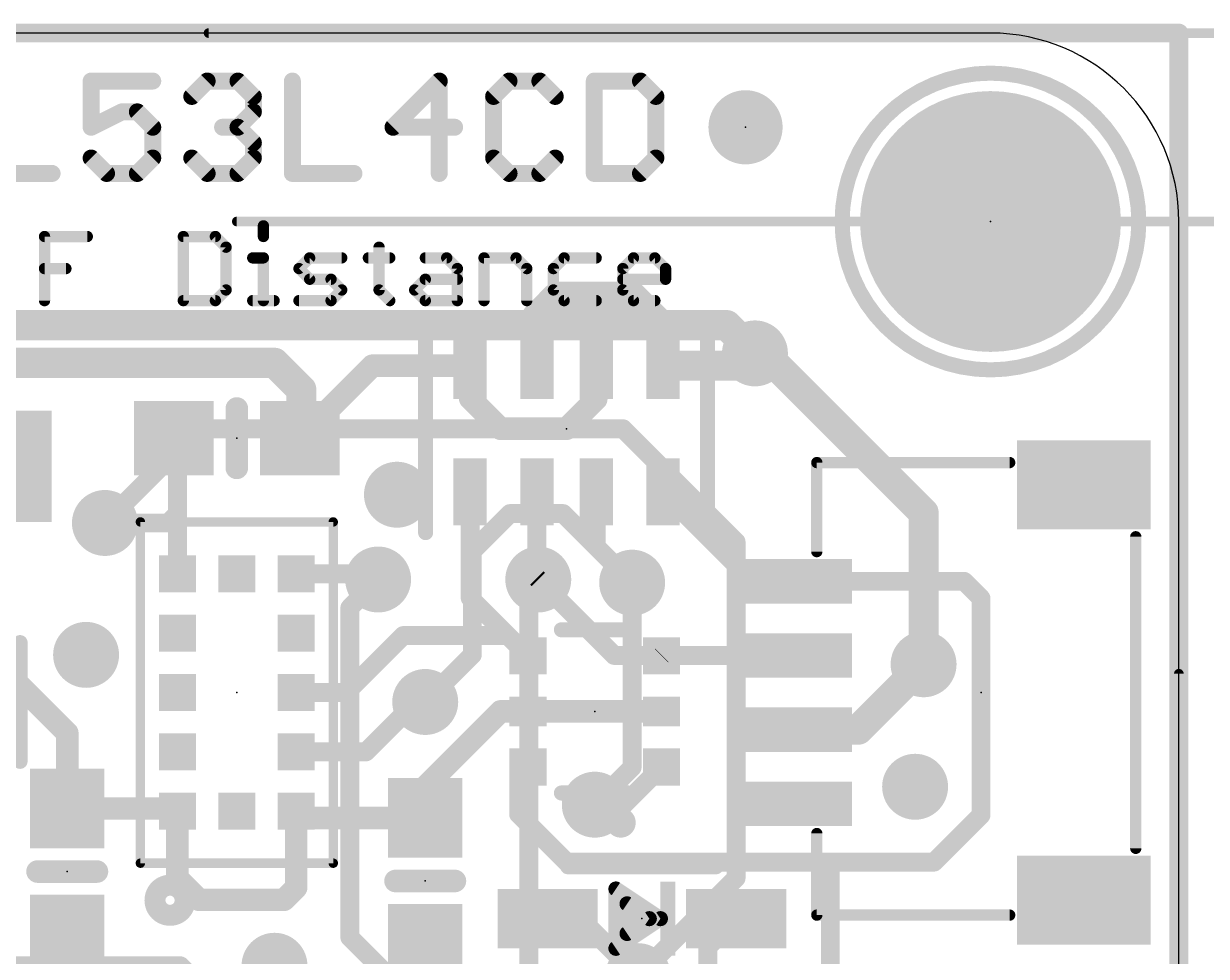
# Model space of a CAD drawing. Extents: x -5.4 to 34.1, y -8.2 to 17.9.
# Drawn here: x 9.83 to 25.77, y 5.33 to 17.91 of the extents above; entities that cross this region are included whole.
import ezdxf

# ---------------------------------------------------------------- set-up
doc = ezdxf.new("R2010")
doc.units = 0
for name, color, linetype in [('1', 12, 'CONTINUOUS'), ('16', 5, 'CONTINUOUS'), ('17', 110, 'CONTINUOUS'), ('18', 110, 'CONTINUOUS'), ('20', 53, 'CONTINUOUS'), ('21', 40, 'CONTINUOUS'), ('23', 53, 'CONTINUOUS'), ('47', 253, 'CONTINUOUS')]:
    doc.layers.add(name, color=color, linetype=linetype)

# ---------------------------------------------------------------- blocks, each defined once
blk = doc.blocks.new('RECT')
blk.add_solid([(-0.5, -0.5), (0.5, -0.5), (-0.5, 0.5), (0.5, 0.5)])
blk = doc.blocks.new('PIE')
at = {"const_width": 0.5}
blk.add_lwpolyline([(0, -0.25, 1), (0, 0.25, 1), (0, -0.25)], format="xyb", dxfattribs=at)
blk = doc.blocks.new('ROUNDP')
at = {"const_width": 0.5}
blk.add_lwpolyline([(0, -0.25, 1), (0, 0.25, 1), (0, -0.25)], format="xyb", dxfattribs=at)
blk = doc.blocks.new('ROUNDV')
at = {"const_width": 0.5}
blk.add_lwpolyline([(0, -0.25, 1), (0, 0.25, 1), (0, -0.25)], format="xyb", dxfattribs=at)

msp = doc.modelspace()

# ---------------------------------------------------------------- linework, layer by layer
at = {"layer": '1'}
for points, const_width in [([(0, 17.78), (25.4, 17.78)], 0.254), ([(25.4, 17.78), (25.4, 0)], 0.254), ([(16.745, 13.951), (17.018, 14.224)], 0.4064), ([(17.018, 14.224), (18.034, 14.224)], 0.4064), ([(18.034, 14.224), (18.445, 13.813)], 0.4064), ([(16.745, 13.296), (16.745, 13.951)], 0.4064), ([(18.445, 13.813), (18.445, 13.296)], 0.4064), ([(19.685, 13.462), (19.519, 13.296)], 0.4064), ([(8.702, 13.335), (13.208, 13.335)], 0.4064), ([(13.208, 13.335), (13.5695, 12.9735)], 0.4064), ([(13.5695, 12.3385), (14.527, 13.296)], 0.3048), ([(14.527, 13.296), (15.845, 13.296)], 0.3048), ([(15.845, 12.857), (15.845, 13.296)], 0.3048), ([(17.545, 13.296), (17.545, 12.846)], 0.3048), ([(19.519, 13.296), (18.445, 13.296)], 0.4064), ([(13.5695, 12.9735), (13.5695, 12.3385)], 0.4064), ([(16.256, 12.446), (15.845, 12.857)], 0.3048), ([(17.545, 12.846), (17.145, 12.446)], 0.3048), ([(17.145, 12.446), (16.256, 12.446)], 0.3048), ([(11.9, 12.269), (11.85, 12.319)], 0.254), ([(13.55, 12.319), (13.5695, 12.3385)], 0.3048), ([(11.9, 11.303), (11.9, 12.269)], 0.254), ([(15.845, 11.596), (15.845, 10.167)], 0.254), ([(16.745, 11.596), (16.745, 10.433)], 0.254), ([(17.545, 11.596), (17.545, 10.8556)], 0.254), ([(18.445, 11.596), (19.651, 10.39)], 0.254), ([(11.9, 11.303), (11.773, 11.176)], 0.254), ([(11.9, 10.49), (11.9, 11.303)], 0.254), ([(11.773, 11.176), (10.922, 11.176)], 0.254), ([(17.545, 10.8556), (18.0293, 10.3713)], 0.254), ([(13.5, 10.49), (14.529, 10.49)], 0.254), ([(14.529, 10.49), (14.605, 10.414)], 0.254), ([(16.745, 10.433), (16.764, 10.414)], 0.254), ([(16.764, 10.414), (17.788, 9.39)], 0.254), ([(19.651, 10.39), (20.219, 10.39)], 0.254), ([(22.503, 10.39), (20.219, 10.39)], 0.254), ([(22.733, 10.16), (22.503, 10.39)], 0.254), ([(15.845, 10.167), (16.353, 9.659)], 0.254), ([(22.733, 7.239), (22.733, 10.16)], 0.254), ([(14.1766, 8.89), (14.9456, 9.659)], 0.254), ([(14.9456, 9.659), (16.353, 9.659)], 0.254), ([(16.353, 9.659), (16.626, 9.386)], 0.254), ([(17.788, 9.39), (18.43, 9.39)], 0.254), ([(18.426, 9.386), (18.43, 9.39)], 0.254), ([(18.43, 9.39), (20.219, 9.39)], 0.254), ([(21.0773, 8.39), (21.9583, 9.271)], 0.4064), ([(9.652, 9.1075), (10.414, 8.3455)], 0.3048), ([(13.5, 8.89), (14.1766, 8.89)], 0.254), ([(14.44, 8.09), (15.113, 8.763)], 0.254), ([(16.256, 8.636), (15.113, 7.493)], 0.3048), ([(15.113, 8.763), (15.24, 8.763)], 0.254), ([(16.626, 8.636), (16.256, 8.636)], 0.3048), ([(16.626, 8.636), (18.426, 8.636)], 0.3048), ([(10.414, 8.3455), (10.414, 7.327)], 0.3048), ([(20.219, 8.39), (21.0773, 8.39)], 0.4064), ([(13.5, 8.09), (14.44, 8.09)], 0.254), ([(16.626, 7.886), (16.499, 7.759)], 0.254), ([(17.9187, 7.3787), (18.426, 7.886)], 0.254), ([(16.499, 7.759), (16.499, 7.25)], 0.254), ([(15.113, 7.493), (15.113, 7.2)], 0.3048), ([(17.526, 7.3787), (17.9187, 7.3787)], 0.254), ([(10.414, 7.327), (11.863, 7.327)], 0.3048), ([(11.863, 7.327), (11.9, 7.29)], 0.3048), ([(11.9, 7.29), (11.9, 6.388)], 0.3048), ([(13.5, 6.261), (13.5, 7.29)], 0.3048), ([(13.5, 7.29), (13.59, 7.2)], 0.3048), ([(13.59, 7.2), (15.113, 7.2)], 0.3048), ([(15.113, 7.2), (15.24, 7.2)], 0.3048), ([(16.499, 7.25), (17.145, 6.604)], 0.254), ([(22.098, 6.604), (22.733, 7.239)], 0.254), ([(17.145, 6.604), (20.701, 6.604)], 0.254), ([(20.701, 6.604), (22.098, 6.604)], 0.254), ([(20.701, 6.604), (20.701, 1.778)], 0.254), ([(11.9, 6.388), (12.192, 6.096)], 0.3048), ([(13.335, 6.096), (13.5, 6.261)], 0.3048), ([(12.192, 6.096), (13.335, 6.096)], 0.3048), ([(17.3336, 5.842), (16.891, 5.842)], 0.254), ([(18.1083, 5.0673), (17.3336, 5.842)], 0.254), ([(19.05, 5.461), (19.431, 5.842)], 0.254), ([(15.24, 5.5), (15.24, 4.357)], 0.254), ([(19.05, 2.54), (19.05, 5.461)], 0.254)]:
    msp.add_lwpolyline(points, dxfattribs=dict(at, const_width=const_width))
for points, const_width in [([(25.4635, 17.78, 1), (25.3365, 17.78)], 0.127), ([(25.4, 17.7165, 1), (25.4, 17.8435)], 0.127), ([(17.018, 14.3256, 1), (17.018, 14.1224)], 0.2032), ([(17.0898, 14.1522, 1), (16.9462, 14.2958)], 0.2032), ([(18.1058, 14.2958, 1), (17.9622, 14.1522)], 0.2032), ([(18.034, 14.1224, 1), (18.034, 14.3256)], 0.2032), ([(16.8466, 13.951, 1), (16.6434, 13.951)], 0.2032), ([(16.6732, 14.0228, 1), (16.8168, 13.8792)], 0.2032), ([(18.5466, 13.813, 1), (18.3434, 13.813)], 0.2032), ([(18.3732, 13.7412, 1), (18.5168, 13.8848)], 0.2032), ([(19.7568, 13.3902, 1), (19.6132, 13.5338)], 0.2032), ([(13.2798, 13.4068, 1), (13.1362, 13.2632)], 0.2032), ([(13.208, 13.2334, 1), (13.208, 13.4366)], 0.2032), ([(14.527, 13.3722, 1), (14.527, 13.2198)], 0.1524), ([(14.5809, 13.2421, 1), (14.4731, 13.3499)], 0.1524), ([(15.9212, 13.296, 1), (15.7688, 13.296)], 0.1524), ([(15.845, 13.2198, 1), (15.845, 13.3722)], 0.1524), ([(16.6434, 13.296, 1), (16.8466, 13.296)], 0.2032), ([(17.6212, 13.296, 1), (17.4688, 13.296)], 0.1524), ([(18.445, 13.3976, 1), (18.445, 13.1944)], 0.2032), ([(18.3434, 13.296, 1), (18.5466, 13.296)], 0.2032), ([(19.4472, 13.3678, 1), (19.5908, 13.2242)], 0.2032), ([(19.519, 13.1944, 1), (19.519, 13.3976)], 0.2032), ([(13.6711, 12.9735, 1), (13.4679, 12.9735)], 0.2032), ([(13.4977, 12.9017, 1), (13.6413, 13.0453)], 0.2032), ([(15.8989, 12.9109, 1), (15.7911, 12.8031)], 0.1524), ([(15.7688, 12.857, 1), (15.9212, 12.857)], 0.1524), ([(17.4688, 12.846, 1), (17.6212, 12.846)], 0.1524), ([(17.5989, 12.7921, 1), (17.4911, 12.8999)], 0.1524), ([(16.256, 12.5222, 1), (16.256, 12.3698)], 0.1524), ([(17.145, 12.3698, 1), (17.145, 12.5222)], 0.1524), ([(11.8949, 12.3639, 1), (11.8051, 12.2741)], 0.127), ([(13.4679, 12.3385, 1), (13.6711, 12.3385)], 0.2032), ([(13.4961, 12.3729, 1), (13.6039, 12.2651)], 0.1524), ([(13.5156, 12.3924, 1), (13.6234, 12.2846)], 0.1524), ([(13.6234, 12.2846, 1), (13.5156, 12.3924)], 0.1524), ([(16.2021, 12.3921, 1), (16.3099, 12.4999)], 0.1524), ([(17.0911, 12.4999, 1), (17.1989, 12.3921)], 0.1524), ([(11.9635, 12.269, 1), (11.8365, 12.269)], 0.127), ([(11.8551, 12.2241, 1), (11.9449, 12.3139)], 0.127), ([(15.9085, 11.596, 1), (15.7815, 11.596)], 0.127), ([(16.8085, 11.596, 1), (16.6815, 11.596)], 0.127), ([(17.6085, 11.596, 1), (17.4815, 11.596)], 0.127), ([(18.4899, 11.6409, 1), (18.4001, 11.5511)], 0.127), ([(11.9635, 11.303, 1), (11.8365, 11.303)], 0.127), ([(11.8365, 11.303, 1), (11.9635, 11.303)], 0.127), ([(11.9449, 11.2581, 1), (11.8551, 11.3479)], 0.127), ([(10.922, 11.2395, 1), (10.922, 11.1125)], 0.127), ([(11.7281, 11.2209, 1), (11.8179, 11.1311)], 0.127), ([(11.773, 11.1125, 1), (11.773, 11.2395)], 0.127), ([(17.5899, 10.9005, 1), (17.5001, 10.8107)], 0.127), ([(17.4815, 10.8556, 1), (17.6085, 10.8556)], 0.127), ([(11.8365, 10.49, 1), (11.9635, 10.49)], 0.127), ([(13.5, 10.5535, 1), (13.5, 10.4265)], 0.127), ([(14.5739, 10.5349, 1), (14.4841, 10.4451)], 0.127), ([(14.529, 10.4265, 1), (14.529, 10.5535)], 0.127), ([(16.7899, 10.4779, 1), (16.7001, 10.3881)], 0.127), ([(16.8089, 10.4589, 1), (16.7191, 10.3691)], 0.127), ([(14.5601, 10.3691, 1), (14.6499, 10.4589)], 0.127), ([(16.6815, 10.433, 1), (16.8085, 10.433)], 0.127), ([(16.7191, 10.3691, 1), (16.8089, 10.4589)], 0.127), ([(17.9844, 10.3264, 1), (18.0742, 10.4162)], 0.127), ([(19.651, 10.4535, 1), (19.651, 10.3265)], 0.127), ([(19.6061, 10.3451, 1), (19.6959, 10.4349)], 0.127), ([(20.219, 10.4535, 1), (20.219, 10.3265)], 0.127), ([(20.219, 10.3265, 1), (20.219, 10.4535)], 0.127), ([(22.5479, 10.4349, 1), (22.4581, 10.3451)], 0.127), ([(22.503, 10.3265, 1), (22.503, 10.4535)], 0.127), ([(15.8899, 10.2119, 1), (15.8001, 10.1221)], 0.127), ([(15.7815, 10.167, 1), (15.9085, 10.167)], 0.127), ([(22.7965, 10.16, 1), (22.6695, 10.16)], 0.127), ([(22.6881, 10.1151, 1), (22.7779, 10.2049)], 0.127), ([(14.9456, 9.7225, 1), (14.9456, 9.5955)], 0.127), ([(14.9905, 9.6141, 1), (14.9007, 9.7039)], 0.127), ([(16.3979, 9.7039, 1), (16.3081, 9.6141)], 0.127), ([(16.3081, 9.6141, 1), (16.3979, 9.7039)], 0.127), ([(16.353, 9.5955, 1), (16.353, 9.7225)], 0.127), ([(16.5811, 9.3411, 1), (16.6709, 9.4309)], 0.127), ([(17.788, 9.4535, 1), (17.788, 9.3265)], 0.127), ([(17.7431, 9.3451, 1), (17.8329, 9.4349)], 0.127), ([(18.3811, 9.4309, 1), (18.4709, 9.3411)], 0.127), ([(18.43, 9.4535, 1), (18.43, 9.3265)], 0.127), ([(18.4749, 9.3451, 1), (18.3851, 9.4349)], 0.127), ([(18.43, 9.3265, 1), (18.43, 9.4535)], 0.127), ([(20.219, 9.3265, 1), (20.219, 9.4535)], 0.127), ([(22.0301, 9.1992, 1), (21.8865, 9.3428)], 0.2032), ([(13.5, 8.9535, 1), (13.5, 8.8265)], 0.127), ([(14.1317, 8.9349, 1), (14.2215, 8.8451)], 0.127), ([(14.1766, 8.8265, 1), (14.1766, 8.9535)], 0.127), ([(15.113, 8.8265, 1), (15.113, 8.6995)], 0.127), ([(15.1579, 8.7181, 1), (15.0681, 8.8079)], 0.127), ([(15.24, 8.6995, 1), (15.24, 8.8265)], 0.127), ([(16.256, 8.7122, 1), (16.256, 8.5598)], 0.1524), ([(16.3099, 8.5821, 1), (16.2021, 8.6899)], 0.1524), ([(16.626, 8.7122, 1), (16.626, 8.5598)], 0.1524), ([(16.626, 8.5598, 1), (16.626, 8.7122)], 0.1524), ([(18.426, 8.5598, 1), (18.426, 8.7122)], 0.1524), ([(10.4902, 8.3455, 1), (10.3378, 8.3455)], 0.1524), ([(10.3601, 8.2916, 1), (10.4679, 8.3994)], 0.1524), ([(20.219, 8.4916, 1), (20.219, 8.2884)], 0.2032), ([(21.0055, 8.4618, 1), (21.1491, 8.3182)], 0.2032), ([(21.0773, 8.2884, 1), (21.0773, 8.4916)], 0.2032), ([(13.5, 8.1535, 1), (13.5, 8.0265)], 0.127), ([(14.3951, 8.1349, 1), (14.4849, 8.0451)], 0.127), ([(14.44, 8.0265, 1), (14.44, 8.1535)], 0.127), ([(16.6709, 7.8411, 1), (16.5811, 7.9309)], 0.127), ([(18.4709, 7.8411, 1), (18.3811, 7.9309)], 0.127), ([(16.5625, 7.759, 1), (16.4355, 7.759)], 0.127), ([(16.4541, 7.8039, 1), (16.5439, 7.7141)], 0.127), ([(15.1892, 7.493, 1), (15.0368, 7.493)], 0.1524), ([(15.0591, 7.5469, 1), (15.1669, 7.4391)], 0.1524), ([(17.526, 7.4422, 1), (17.526, 7.3152)], 0.127), ([(17.9187, 7.3152, 1), (17.9187, 7.4422)], 0.127), ([(10.414, 7.4032, 1), (10.414, 7.2508)], 0.1524), ([(10.3378, 7.327, 1), (10.4902, 7.327)], 0.1524), ([(11.9169, 7.3809, 1), (11.8091, 7.2731)], 0.1524), ([(11.9762, 7.29, 1), (11.8238, 7.29)], 0.1524), ([(11.8461, 7.2361, 1), (11.9539, 7.3439)], 0.1524), ([(11.863, 7.2508, 1), (11.863, 7.4032)], 0.1524), ([(13.5762, 7.29, 1), (13.4238, 7.29)], 0.1524), ([(13.5539, 7.3439, 1), (13.4461, 7.2361)], 0.1524), ([(13.59, 7.2762, 1), (13.59, 7.1238)], 0.1524), ([(15.113, 7.2762, 1), (15.113, 7.1238)], 0.1524), ([(15.113, 7.1238, 1), (15.113, 7.2762)], 0.1524), ([(15.24, 7.1238, 1), (15.24, 7.2762)], 0.1524), ([(16.5439, 7.2949, 1), (16.4541, 7.2051)], 0.127), ([(17.8738, 7.4236, 1), (17.9636, 7.3338)], 0.127), ([(22.7779, 7.1941, 1), (22.6881, 7.2839)], 0.127), ([(13.5361, 7.1461, 1), (13.6439, 7.2539)], 0.1524), ([(15.0368, 7.2, 1), (15.1892, 7.2)], 0.1524), ([(16.4355, 7.25, 1), (16.5625, 7.25)], 0.127), ([(22.6695, 7.239, 1), (22.7965, 7.239)], 0.127), ([(17.145, 6.6675, 1), (17.145, 6.5405)], 0.127), ([(17.1001, 6.5591, 1), (17.1899, 6.6489)], 0.127), ([(20.701, 6.6675, 1), (20.701, 6.5405)], 0.127), ([(20.7645, 6.604, 1), (20.6375, 6.604)], 0.127), ([(20.701, 6.5405, 1), (20.701, 6.6675)], 0.127), ([(22.0531, 6.6489, 1), (22.1429, 6.5591)], 0.127), ([(22.098, 6.5405, 1), (22.098, 6.6675)], 0.127), ([(11.9539, 6.4419, 1), (11.8461, 6.3341)], 0.1524), ([(11.8238, 6.388, 1), (11.9762, 6.388)], 0.1524), ([(13.5539, 6.2071, 1), (13.4461, 6.3149)], 0.1524), ([(12.192, 6.1722, 1), (12.192, 6.0198)], 0.1524), ([(12.1381, 6.0421, 1), (12.2459, 6.1499)], 0.1524), ([(13.2811, 6.1499, 1), (13.3889, 6.0421)], 0.1524), ([(13.335, 6.0198, 1), (13.335, 6.1722)], 0.1524), ([(13.4238, 6.261, 1), (13.5762, 6.261)], 0.1524), ([(16.891, 5.9055, 1), (16.891, 5.7785)], 0.127), ([(17.3785, 5.8869, 1), (17.2887, 5.7971)], 0.127), ([(17.3336, 5.7785, 1), (17.3336, 5.9055)], 0.127), ([(19.4759, 5.7971, 1), (19.3861, 5.8869)], 0.127), ([(15.3035, 5.5, 1), (15.1765, 5.5)], 0.127), ([(19.1135, 5.461, 1), (18.9865, 5.461)], 0.127), ([(19.0051, 5.5059, 1), (19.0949, 5.4161)], 0.127)]:
    msp.add_lwpolyline(points, format="xyb", dxfattribs=dict(at, const_width=const_width))
at = {"layer": '16'}
for points, const_width in [([(0, 17.78), (25.4, 17.78)], 0.254), ([(25.4, 17.78), (25.4, 0)], 0.254), ([(19.304, 13.843), (5.207, 13.843)], 0.4064), ([(19.685, 13.462), (19.304, 13.843)], 0.4064), ([(19.812, 13.462), (19.685, 13.462)], 0.4064), ([(21.9583, 11.3157), (19.812, 13.462)], 0.4064), ([(10.922, 11.176), (12.192, 12.446)], 0.254), ([(12.192, 12.446), (17.907, 12.446)], 0.254), ([(17.907, 12.446), (19.431, 10.922)], 0.254), ([(21.9583, 9.271), (21.9583, 11.3157)], 0.4064), ([(15.875, 10.795), (16.383, 11.303)], 0.254), ([(16.383, 11.303), (17.0976, 11.303)], 0.254), ([(17.0976, 11.303), (18.0293, 10.3713)], 0.254), ([(19.431, 10.922), (19.431, 6.39)], 0.254), ([(15.875, 10.795), (15.875, 9.398)], 0.254), ([(14.605, 10.414), (14.224, 10.033)], 0.254), ([(16.764, 10.414), (16.764, 10.16)], 0.254), ([(18.0293, 10.3713), (18.0293, 7.882)], 0.254), ([(16.764, 10.16), (16.637, 10.033)], 0.254), ([(14.224, 10.033), (14.224, 5.588)], 0.254), ([(16.637, 10.033), (16.637, 4.445)], 0.254), ([(15.24, 8.763), (15.875, 9.398)], 0.254), ([(18.0293, 7.882), (17.526, 7.3787)], 0.254), ([(19.431, 6.39), (18.1083, 5.0673)], 0.254), ([(14.224, 5.588), (16.51, 3.302)], 0.254), ([(6.858, 5.207), (11.938, 5.207)], 0.254), ([(11.938, 5.207), (13.97, 3.175)], 0.254)]:
    msp.add_lwpolyline(points, dxfattribs=dict(at, const_width=const_width))
for points, const_width in [([(25.4635, 17.78, 1), (25.3365, 17.78)], 0.127), ([(25.4, 17.7165, 1), (25.4, 17.8435)], 0.127), ([(19.3758, 13.9148, 1), (19.2322, 13.7712)], 0.2032), ([(19.304, 13.7414, 1), (19.304, 13.9446)], 0.2032), ([(19.685, 13.5636, 1), (19.685, 13.3604)], 0.2032), ([(19.6132, 13.3902, 1), (19.7568, 13.5338)], 0.2032), ([(19.8838, 13.5338, 1), (19.7402, 13.3902)], 0.2032), ([(19.812, 13.3604, 1), (19.812, 13.5636)], 0.2032), ([(12.192, 12.5095, 1), (12.192, 12.3825)], 0.127), ([(12.2369, 12.4011, 1), (12.1471, 12.4909)], 0.127), ([(17.9519, 12.4909, 1), (17.8621, 12.4011)], 0.127), ([(17.907, 12.3825, 1), (17.907, 12.5095)], 0.127), ([(22.0599, 11.3157, 1), (21.8567, 11.3157)], 0.2032), ([(21.8865, 11.2439, 1), (22.0301, 11.3875)], 0.2032), ([(16.383, 11.3665, 1), (16.383, 11.2395)], 0.127), ([(16.4279, 11.2581, 1), (16.3381, 11.3479)], 0.127), ([(17.1425, 11.3479, 1), (17.0527, 11.2581)], 0.127), ([(17.0976, 11.2395, 1), (17.0976, 11.3665)], 0.127), ([(10.8771, 11.2209, 1), (10.9669, 11.1311)], 0.127), ([(19.4945, 10.922, 1), (19.3675, 10.922)], 0.127), ([(19.3861, 10.8771, 1), (19.4759, 10.9669)], 0.127), ([(15.9385, 10.795, 1), (15.8115, 10.795)], 0.127), ([(15.8301, 10.8399, 1), (15.9199, 10.7501)], 0.127), ([(14.6499, 10.3691, 1), (14.5601, 10.4589)], 0.127), ([(16.8275, 10.414, 1), (16.7005, 10.414)], 0.127), ([(18.0928, 10.3713, 1), (17.9658, 10.3713)], 0.127), ([(17.9844, 10.3264, 1), (18.0742, 10.4162)], 0.127), ([(16.7005, 10.16, 1), (16.8275, 10.16)], 0.127), ([(16.8089, 10.1151, 1), (16.7191, 10.2049)], 0.127), ([(14.2875, 10.033, 1), (14.1605, 10.033)], 0.127), ([(14.1791, 10.0779, 1), (14.2689, 9.9881)], 0.127), ([(16.7005, 10.033, 1), (16.5735, 10.033)], 0.127), ([(16.5921, 10.0779, 1), (16.6819, 9.9881)], 0.127), ([(15.8115, 9.398, 1), (15.9385, 9.398)], 0.127), ([(15.9199, 9.3531, 1), (15.8301, 9.4429)], 0.127), ([(21.8567, 9.271, 1), (22.0599, 9.271)], 0.2032), ([(15.1951, 8.8079, 1), (15.2849, 8.7181)], 0.127), ([(18.0742, 7.8371, 1), (17.9844, 7.9269)], 0.127), ([(17.9658, 7.882, 1), (18.0928, 7.882)], 0.127), ([(17.4811, 7.4236, 1), (17.5709, 7.3338)], 0.127), ([(19.3675, 6.39, 1), (19.4945, 6.39)], 0.127), ([(19.4759, 6.3451, 1), (19.3861, 6.4349)], 0.127), ([(14.2689, 5.6329, 1), (14.1791, 5.5431)], 0.127), ([(14.1605, 5.588, 1), (14.2875, 5.588)], 0.127), ([(11.938, 5.1435, 1), (11.938, 5.2705)], 0.127)]:
    msp.add_lwpolyline(points, format="xyb", dxfattribs=dict(at, const_width=const_width))
at = {"layer": '20'}
for p, q in [((22.86, 17.78), (2.54, 17.78)), ((25.4, 2.54), (25.4, 15.24))]:
    msp.add_line(p, q, dxfattribs=at)
msp.add_arc((22.86, 15.24), 2.54, 0, 90, dxfattribs=at)
at = {"layer": '21'}
for points, const_width in [([(11.5667, 17.1334), (10.7363, 17.1334)], 0.2286), ([(10.7363, 17.1334), (10.7363, 16.5105)], 0.2286), ([(12.0928, 16.9258), (12.3004, 17.1334)], 0.2286), ([(12.3004, 17.1334), (12.7156, 17.1334)], 0.2286), ([(12.7156, 17.1334), (12.9232, 16.9258)], 0.2286), ([(13.4493, 17.1334), (13.4493, 15.8877)], 0.2286), ([(15.4286, 17.1334), (14.8058, 16.5105)], 0.2286), ([(15.4286, 15.8877), (15.4286, 17.1334)], 0.2286), ([(16.3699, 17.1334), (16.1623, 16.9258)], 0.2286), ([(16.7851, 17.1334), (16.3699, 17.1334)], 0.2286), ([(16.9927, 16.9258), (16.7851, 17.1334)], 0.2286), ([(17.5188, 17.1334), (17.5188, 15.8877)], 0.2286), ([(18.1416, 17.1334), (17.5188, 17.1334)], 0.2286), ([(18.3493, 16.9258), (18.1416, 17.1334)], 0.2286), ([(12.9232, 16.9258), (12.9232, 16.7181)], 0.2286), ([(16.1623, 16.9258), (16.1623, 16.0953)], 0.2286), ([(18.3493, 16.0953), (18.3493, 16.9258)], 0.2286), ([(10.7363, 16.5105), (11.1515, 16.7181)], 0.2286), ([(11.1515, 16.7181), (11.3591, 16.7181)], 0.2286), ([(11.3591, 16.7181), (11.5667, 16.5105)], 0.2286), ([(12.9232, 16.7181), (12.7156, 16.5105)], 0.2286), ([(11.5667, 16.5105), (11.5667, 16.0953)], 0.2286), ([(12.7156, 16.5105), (12.508, 16.5105)], 0.2286), ([(12.7156, 16.5105), (12.9232, 16.3029)], 0.2286), ([(14.8058, 16.5105), (15.6362, 16.5105)], 0.2286), ([(12.9232, 16.3029), (12.9232, 16.0953)], 0.2286), ([(10.9439, 15.8877), (10.7363, 16.0953)], 0.2286), ([(11.5667, 16.0953), (11.3591, 15.8877)], 0.2286), ([(12.3004, 15.8877), (12.0928, 16.0953)], 0.2286), ([(12.9232, 16.0953), (12.7156, 15.8877)], 0.2286), ([(16.1623, 16.0953), (16.3699, 15.8877)], 0.2286), ([(16.7851, 15.8877), (16.9927, 16.0953)], 0.2286), ([(18.1416, 15.8877), (18.3493, 16.0953)], 0.2286), ([(9.3798, 15.8877), (10.2102, 15.8877)], 0.2286), ([(11.3591, 15.8877), (10.9439, 15.8877)], 0.2286), ([(12.7156, 15.8877), (12.3004, 15.8877)], 0.2286), ([(13.4493, 15.8877), (14.2797, 15.8877)], 0.2286), ([(16.3699, 15.8877), (16.7851, 15.8877)], 0.2286), ([(17.5188, 15.8877), (18.1416, 15.8877)], 0.2286), ([(13.0586, 15.1816), (13.0586, 15.0375)], 0.1524), ([(10.108, 14.1732), (10.108, 15.0375)], 0.1524), ([(10.108, 15.0375), (10.6842, 15.0375)], 0.1524), ([(11.979, 15.0375), (11.979, 14.1732)], 0.1524), ([(12.4112, 15.0375), (11.979, 15.0375)], 0.1524), ([(12.5552, 14.8935), (12.4112, 15.0375)], 0.1524), ([(12.5552, 14.3173), (12.5552, 14.8935)], 0.1524), ([(14.6178, 14.8935), (14.6178, 14.3173)], 0.1524), ([(10.108, 14.6054), (10.3961, 14.6054)], 0.1524), ([(12.9145, 14.7494), (13.0586, 14.7494)], 0.1524), ([(13.0586, 14.7494), (13.0586, 14.1732)], 0.1524), ([(13.5382, 14.6054), (13.6823, 14.7494)], 0.1524), ([(13.6823, 14.4613), (13.5382, 14.6054)], 0.1524), ([(13.6823, 14.7494), (14.1144, 14.7494)], 0.1524), ([(14.4737, 14.7494), (14.7618, 14.7494)], 0.1524), ([(15.2415, 14.7494), (15.5296, 14.7494)], 0.1524), ([(15.5296, 14.7494), (15.6736, 14.6054)], 0.1524), ([(15.6736, 14.6054), (15.6736, 14.1732)], 0.1524), ([(16.0329, 14.1732), (16.0329, 14.7494)], 0.1524), ([(16.0329, 14.7494), (16.4651, 14.7494)], 0.1524), ([(16.4651, 14.7494), (16.6091, 14.6054)], 0.1524), ([(16.6091, 14.6054), (16.6091, 14.1732)], 0.1524), ([(17.1125, 14.7494), (16.9684, 14.6054)], 0.1524), ([(16.9684, 14.6054), (16.9684, 14.3173)], 0.1524), ([(17.5447, 14.7494), (17.1125, 14.7494)], 0.1524), ([(17.904, 14.6054), (18.048, 14.7494)], 0.1524), ([(17.904, 14.3173), (17.904, 14.6054)], 0.1524), ([(18.048, 14.7494), (18.3361, 14.7494)], 0.1524), ([(18.3361, 14.7494), (18.4802, 14.6054)], 0.1524), ([(18.4802, 14.6054), (18.4802, 14.4613)], 0.1524), ([(13.9704, 14.4613), (13.6823, 14.4613)], 0.1524), ([(14.1144, 14.3173), (13.9704, 14.4613)], 0.1524), ([(15.0974, 14.3173), (15.2415, 14.4613)], 0.1524), ([(15.2415, 14.4613), (15.6736, 14.4613)], 0.1524), ([(18.4802, 14.4613), (17.904, 14.4613)], 0.1524), ([(12.4112, 14.1732), (12.5552, 14.3173)], 0.1524), ([(13.9704, 14.1732), (14.1144, 14.3173)], 0.1524), ([(14.6178, 14.3173), (14.7618, 14.1732)], 0.1524), ([(15.2415, 14.1732), (15.0974, 14.3173)], 0.1524), ([(16.9684, 14.3173), (17.1125, 14.1732)], 0.1524), ([(18.048, 14.1732), (17.904, 14.3173)], 0.1524), ([(11.979, 14.1732), (12.4112, 14.1732)], 0.1524), ([(12.9145, 14.1732), (13.2026, 14.1732)], 0.1524), ([(13.5382, 14.1732), (13.9704, 14.1732)], 0.1524), ([(15.6736, 14.1732), (15.2415, 14.1732)], 0.1524), ([(17.1125, 14.1732), (17.5447, 14.1732)], 0.1524), ([(18.3361, 14.1732), (18.048, 14.1732)], 0.1524), ([(15.245, 11.046), (15.245, 13.846)], 0.2032), ([(19.045, 13.846), (19.045, 11.046)], 0.2032), ([(12.7, 12.719), (12.7, 11.919)], 0.3048), ([(20.519, 10.79), (20.519, 11.99)], 0.1524), ([(20.519, 11.99), (23.119, 11.99)], 0.1524), ([(11.4, 6.59), (11.4, 11.19)], 0.127), ([(11.4, 11.19), (14, 11.19)], 0.127), ([(14, 11.19), (14, 6.59)], 0.127), ([(24.819, 6.79), (24.819, 10.99)], 0.1524), ([(17.076, 9.736), (17.976, 9.736)], 0.2032), ([(9.778, 9.563), (9.778, 7.963)], 0.2032), ([(17.076, 7.536), (17.976, 7.536)], 0.2032), ([(20.519, 5.89), (20.519, 6.99)], 0.1524), ([(10.814, 6.477), (10.014, 6.477)], 0.3048), ([(14, 6.59), (11.4, 6.59)], 0.127), ([(17.161, 6.542), (19.161, 6.542)], 0.2032), ([(14.84, 6.35), (15.64, 6.35)], 0.3048), ([(17.811, 5.442), (17.811, 6.242)], 0.2032), ([(17.811, 6.242), (18.411, 5.842)], 0.2032), ([(17.961, 5.642), (17.961, 6.042)], 0.2032), ([(17.961, 6.042), (18.261, 5.842)], 0.2032), ([(18.411, 5.842), (17.811, 5.442)], 0.2032), ([(17.961, 5.8928), (18.1848, 5.8928)], 0.2032), ([(18.261, 5.842), (17.961, 5.642)], 0.2032), ([(23.119, 5.89), (20.519, 5.89)], 0.1524), ([(17.961, 5.6896), (18.0324, 5.6896)], 0.2032)]:
    msp.add_lwpolyline(points, dxfattribs=dict(at, const_width=const_width))
for points, const_width in [([(10.7363, 17.1905, 1), (10.7363, 17.0762)], 0.1143), ([(10.7934, 17.1334, 1), (10.6791, 17.1334)], 0.1143), ([(11.5667, 17.0762, 1), (11.5667, 17.1905)], 0.1143), ([(12.3004, 17.1905, 1), (12.3004, 17.0762)], 0.1143), ([(12.3408, 17.093, 1), (12.26, 17.1738)], 0.1143), ([(12.756, 17.1738, 1), (12.6752, 17.093)], 0.1143), ([(12.7156, 17.0762, 1), (12.7156, 17.1905)], 0.1143), ([(13.5065, 17.1334, 1), (13.3922, 17.1334)], 0.1143), ([(15.4858, 17.1334, 1), (15.3715, 17.1334)], 0.1143), ([(15.469, 17.093, 1), (15.3882, 17.1738)], 0.1143), ([(16.3699, 17.1905, 1), (16.3699, 17.0762)], 0.1143), ([(16.4103, 17.093, 1), (16.3295, 17.1738)], 0.1143), ([(16.8255, 17.1738, 1), (16.7447, 17.093)], 0.1143), ([(16.7851, 17.0762, 1), (16.7851, 17.1905)], 0.1143), ([(17.5188, 17.1905, 1), (17.5188, 17.0762)], 0.1143), ([(17.576, 17.1334, 1), (17.4617, 17.1334)], 0.1143), ([(18.1821, 17.1738, 1), (18.1012, 17.093)], 0.1143), ([(18.1416, 17.0762, 1), (18.1416, 17.1905)], 0.1143), ([(22.86, 13.24, 1), (22.86, 17.24, 1), (22.86, 13.24)], 0.2032), ([(12.0524, 16.9662, 1), (12.1332, 16.8853)], 0.1143), ([(12.9804, 16.9258, 1), (12.8661, 16.9258)], 0.1143), ([(12.8828, 16.8853, 1), (12.9636, 16.9662)], 0.1143), ([(16.2195, 16.9258, 1), (16.1052, 16.9258)], 0.1143), ([(16.1219, 16.9662, 1), (16.2027, 16.8853)], 0.1143), ([(16.9523, 16.8853, 1), (17.0332, 16.9662)], 0.1143), ([(18.4064, 16.9258, 1), (18.2921, 16.9258)], 0.1143), ([(18.3088, 16.8853, 1), (18.3897, 16.9662)], 0.1143), ([(11.1515, 16.7753, 1), (11.1515, 16.661)], 0.1143), ([(11.1771, 16.667, 1), (11.126, 16.7693)], 0.1143), ([(11.3995, 16.7586, 1), (11.3187, 16.6777)], 0.1143), ([(11.3591, 16.661, 1), (11.3591, 16.7753)], 0.1143), ([(12.8661, 16.7181, 1), (12.9804, 16.7181)], 0.1143), ([(12.9636, 16.6777, 1), (12.8828, 16.7586)], 0.1143), ([(10.7107, 16.5616, 1), (10.7619, 16.4594)], 0.1143), ([(11.6239, 16.5105, 1), (11.5096, 16.5105)], 0.1143), ([(11.5263, 16.4701, 1), (11.6071, 16.5509)], 0.1143), ([(12.508, 16.5677, 1), (12.508, 16.4534)], 0.1143), ([(12.756, 16.5509, 1), (12.6752, 16.4701)], 0.1143), ([(12.6752, 16.5509, 1), (12.756, 16.4701)], 0.1143), ([(12.7156, 16.4534, 1), (12.7156, 16.5677)], 0.1143), ([(14.8058, 16.5677, 1), (14.8058, 16.4534)], 0.1143), ([(14.7654, 16.5509, 1), (14.8462, 16.4701)], 0.1143), ([(15.6362, 16.4534, 1), (15.6362, 16.5677)], 0.1143), ([(10.6791, 16.5105, 1), (10.7934, 16.5105)], 0.1143), ([(12.9804, 16.3029, 1), (12.8661, 16.3029)], 0.1143), ([(12.8828, 16.2625, 1), (12.9636, 16.3433)], 0.1143), ([(10.7767, 16.1357, 1), (10.6959, 16.0549)], 0.1143), ([(11.5096, 16.0953, 1), (11.6239, 16.0953)], 0.1143), ([(11.6071, 16.0549, 1), (11.5263, 16.1357)], 0.1143), ([(12.1332, 16.1357, 1), (12.0524, 16.0549)], 0.1143), ([(12.8661, 16.0953, 1), (12.9804, 16.0953)], 0.1143), ([(12.9636, 16.0549, 1), (12.8828, 16.1357)], 0.1143), ([(16.2027, 16.1357, 1), (16.1219, 16.0549)], 0.1143), ([(16.1052, 16.0953, 1), (16.2195, 16.0953)], 0.1143), ([(17.0332, 16.0549, 1), (16.9523, 16.1357)], 0.1143), ([(18.2921, 16.0953, 1), (18.4064, 16.0953)], 0.1143), ([(18.3897, 16.0549, 1), (18.3088, 16.1357)], 0.1143), ([(10.2102, 15.8306, 1), (10.2102, 15.9449)], 0.1143), ([(10.9439, 15.9449, 1), (10.9439, 15.8306)], 0.1143), ([(10.9035, 15.8473, 1), (10.9843, 15.9281)], 0.1143), ([(11.3187, 15.9281, 1), (11.3995, 15.8473)], 0.1143), ([(11.3591, 15.8306, 1), (11.3591, 15.9449)], 0.1143), ([(12.3004, 15.9449, 1), (12.3004, 15.8306)], 0.1143), ([(12.26, 15.8473, 1), (12.3408, 15.9281)], 0.1143), ([(12.6752, 15.9281, 1), (12.756, 15.8473)], 0.1143), ([(12.7156, 15.8306, 1), (12.7156, 15.9449)], 0.1143), ([(13.4493, 15.9449, 1), (13.4493, 15.8306)], 0.1143), ([(13.3922, 15.8877, 1), (13.5065, 15.8877)], 0.1143), ([(14.2797, 15.8306, 1), (14.2797, 15.9449)], 0.1143), ([(15.3715, 15.8877, 1), (15.4858, 15.8877)], 0.1143), ([(16.3699, 15.9449, 1), (16.3699, 15.8306)], 0.1143), ([(16.3295, 15.8473, 1), (16.4103, 15.9281)], 0.1143), ([(16.7447, 15.9281, 1), (16.8255, 15.8473)], 0.1143), ([(16.7851, 15.8306, 1), (16.7851, 15.9449)], 0.1143), ([(17.5188, 15.9449, 1), (17.5188, 15.8306)], 0.1143), ([(17.4617, 15.8877, 1), (17.576, 15.8877)], 0.1143), ([(18.1012, 15.9281, 1), (18.1821, 15.8473)], 0.1143), ([(18.1416, 15.8306, 1), (18.1416, 15.9449)], 0.1143), ([(13.0967, 15.1816, 1), (13.0205, 15.1816)], 0.0762), ([(10.1461, 15.0375, 1), (10.0699, 15.0375)], 0.0762), ([(10.108, 15.0756, 1), (10.108, 14.9994)], 0.0762), ([(10.6842, 14.9994, 1), (10.6842, 15.0756)], 0.0762), ([(12.0171, 15.0375, 1), (11.9409, 15.0375)], 0.0762), ([(11.979, 15.0756, 1), (11.979, 14.9994)], 0.0762), ([(12.4381, 15.0645, 1), (12.3842, 15.0106)], 0.0762), ([(12.4112, 14.9994, 1), (12.4112, 15.0756)], 0.0762), ([(13.0205, 15.0375, 1), (13.0967, 15.0375)], 0.0762), ([(12.5933, 14.8935, 1), (12.5171, 14.8935)], 0.0762), ([(12.5283, 14.8665, 1), (12.5822, 14.9204)], 0.0762), ([(14.6559, 14.8935, 1), (14.5797, 14.8935)], 0.0762), ([(10.108, 14.6435, 1), (10.108, 14.5673)], 0.0762), ([(10.3961, 14.5673, 1), (10.3961, 14.6435)], 0.0762), ([(12.9145, 14.7875, 1), (12.9145, 14.7113)], 0.0762), ([(13.0967, 14.7494, 1), (13.0205, 14.7494)], 0.0762), ([(13.0586, 14.7113, 1), (13.0586, 14.7875)], 0.0762), ([(13.5651, 14.6323, 1), (13.5113, 14.5784)], 0.0762), ([(13.5113, 14.6323, 1), (13.5651, 14.5784)], 0.0762), ([(13.6823, 14.7875, 1), (13.6823, 14.7113)], 0.0762), ([(13.7092, 14.7225, 1), (13.6553, 14.7764)], 0.0762), ([(14.1144, 14.7113, 1), (14.1144, 14.7875)], 0.0762), ([(14.4737, 14.7875, 1), (14.4737, 14.7113)], 0.0762), ([(14.7618, 14.7113, 1), (14.7618, 14.7875)], 0.0762), ([(15.2415, 14.7875, 1), (15.2415, 14.7113)], 0.0762), ([(15.5565, 14.7764, 1), (15.5026, 14.7225)], 0.0762), ([(15.5296, 14.7113, 1), (15.5296, 14.7875)], 0.0762), ([(15.7117, 14.6054, 1), (15.6355, 14.6054)], 0.0762), ([(15.6467, 14.5784, 1), (15.7006, 14.6323)], 0.0762), ([(16.071, 14.7494, 1), (15.9948, 14.7494)], 0.0762), ([(16.0329, 14.7875, 1), (16.0329, 14.7113)], 0.0762), ([(16.492, 14.7764, 1), (16.4381, 14.7225)], 0.0762), ([(16.4651, 14.7113, 1), (16.4651, 14.7875)], 0.0762), ([(16.6472, 14.6054, 1), (16.571, 14.6054)], 0.0762), ([(16.5822, 14.5784, 1), (16.6361, 14.6323)], 0.0762), ([(17.0065, 14.6054, 1), (16.9303, 14.6054)], 0.0762), ([(16.9415, 14.6323, 1), (16.9954, 14.5784)], 0.0762), ([(17.1125, 14.7875, 1), (17.1125, 14.7113)], 0.0762), ([(17.1394, 14.7225, 1), (17.0855, 14.7764)], 0.0762), ([(17.5447, 14.7113, 1), (17.5447, 14.7875)], 0.0762), ([(17.877, 14.6323, 1), (17.9309, 14.5784)], 0.0762), ([(17.9421, 14.6054, 1), (17.8659, 14.6054)], 0.0762), ([(18.048, 14.7875, 1), (18.048, 14.7113)], 0.0762), ([(18.0749, 14.7225, 1), (18.0211, 14.7764)], 0.0762), ([(18.3631, 14.7764, 1), (18.3092, 14.7225)], 0.0762), ([(18.3361, 14.7113, 1), (18.3361, 14.7875)], 0.0762), ([(18.5183, 14.6054, 1), (18.4421, 14.6054)], 0.0762), ([(18.4532, 14.5784, 1), (18.5071, 14.6323)], 0.0762), ([(13.6823, 14.4994, 1), (13.6823, 14.4232)], 0.0762), ([(13.6553, 14.4344, 1), (13.7092, 14.4883)], 0.0762), ([(13.9973, 14.4883, 1), (13.9434, 14.4344)], 0.0762), ([(13.9704, 14.4232, 1), (13.9704, 14.4994)], 0.0762), ([(15.2415, 14.4994, 1), (15.2415, 14.4232)], 0.0762), ([(15.2684, 14.4344, 1), (15.2145, 14.4883)], 0.0762), ([(15.6736, 14.4232, 1), (15.6736, 14.4994)], 0.0762), ([(17.904, 14.4994, 1), (17.904, 14.4232)], 0.0762), ([(18.4802, 14.4232, 1), (18.4802, 14.4994)], 0.0762), ([(12.5171, 14.3173, 1), (12.5933, 14.3173)], 0.0762), ([(12.5822, 14.2903, 1), (12.5283, 14.3442)], 0.0762), ([(14.1414, 14.2903, 1), (14.0875, 14.3442)], 0.0762), ([(14.0875, 14.2903, 1), (14.1414, 14.3442)], 0.0762), ([(14.6447, 14.3442, 1), (14.5908, 14.2903)], 0.0762), ([(14.5797, 14.3173, 1), (14.6559, 14.3173)], 0.0762), ([(15.1243, 14.3442, 1), (15.0705, 14.2903)], 0.0762), ([(15.0705, 14.3442, 1), (15.1243, 14.2903)], 0.0762), ([(16.9954, 14.3442, 1), (16.9415, 14.2903)], 0.0762), ([(16.9303, 14.3173, 1), (17.0065, 14.3173)], 0.0762), ([(17.9309, 14.3442, 1), (17.877, 14.2903)], 0.0762), ([(17.8659, 14.3173, 1), (17.9421, 14.3173)], 0.0762), ([(18.4421, 14.4613, 1), (18.5183, 14.4613)], 0.0762), ([(10.0699, 14.1732, 1), (10.1461, 14.1732)], 0.0762), ([(11.979, 14.2113, 1), (11.979, 14.1351)], 0.0762), ([(11.9409, 14.1732, 1), (12.0171, 14.1732)], 0.0762), ([(12.3842, 14.2001, 1), (12.4381, 14.1463)], 0.0762), ([(12.4112, 14.1351, 1), (12.4112, 14.2113)], 0.0762), ([(12.9145, 14.2113, 1), (12.9145, 14.1351)], 0.0762), ([(13.0205, 14.1732, 1), (13.0967, 14.1732)], 0.0762), ([(13.2026, 14.1351, 1), (13.2026, 14.2113)], 0.0762), ([(13.5382, 14.2113, 1), (13.5382, 14.1351)], 0.0762), ([(13.9434, 14.2001, 1), (13.9973, 14.1463)], 0.0762), ([(13.9704, 14.1351, 1), (13.9704, 14.2113)], 0.0762), ([(14.7349, 14.1463, 1), (14.7888, 14.2001)], 0.0762), ([(15.2415, 14.2113, 1), (15.2415, 14.1351)], 0.0762), ([(15.2145, 14.1463, 1), (15.2684, 14.2001)], 0.0762), ([(15.6355, 14.1732, 1), (15.7117, 14.1732)], 0.0762), ([(15.6736, 14.1351, 1), (15.6736, 14.2113)], 0.0762), ([(15.9948, 14.1732, 1), (16.071, 14.1732)], 0.0762), ([(16.571, 14.1732, 1), (16.6472, 14.1732)], 0.0762), ([(17.1125, 14.2113, 1), (17.1125, 14.1351)], 0.0762), ([(17.0855, 14.1463, 1), (17.1394, 14.2001)], 0.0762), ([(17.5447, 14.1351, 1), (17.5447, 14.2113)], 0.0762), ([(18.048, 14.2113, 1), (18.048, 14.1351)], 0.0762), ([(18.0211, 14.1463, 1), (18.0749, 14.2001)], 0.0762), ([(18.3361, 14.1351, 1), (18.3361, 14.2113)], 0.0762), ([(15.2958, 13.846, 1), (15.1942, 13.846)], 0.1016), ([(19.0958, 13.846, 1), (18.9942, 13.846)], 0.1016), ([(12.7762, 12.719, 1), (12.6238, 12.719)], 0.1524), ([(12.6238, 11.919, 1), (12.7762, 11.919)], 0.1524), ([(20.5571, 11.99, 1), (20.4809, 11.99)], 0.0762), ([(20.519, 12.0281, 1), (20.519, 11.9519)], 0.0762), ([(23.119, 11.9519, 1), (23.119, 12.0281)], 0.0762), ([(11.4318, 11.19, 1), (11.3682, 11.19)], 0.0635), ([(11.4, 11.2218, 1), (11.4, 11.1583)], 0.0635), ([(14.0318, 11.19, 1), (13.9682, 11.19)], 0.0635), ([(14, 11.1583, 1), (14, 11.2218)], 0.0635), ([(15.1942, 11.046, 1), (15.2958, 11.046)], 0.1016), ([(18.9942, 11.046, 1), (19.0958, 11.046)], 0.1016), ([(24.8571, 10.99, 1), (24.7809, 10.99)], 0.0762), ([(20.4809, 10.79, 1), (20.5571, 10.79)], 0.0762), ([(17.076, 9.7868, 1), (17.076, 9.6852)], 0.1016), ([(17.976, 9.6852, 1), (17.976, 9.7868)], 0.1016), ([(9.8288, 9.563, 1), (9.7272, 9.563)], 0.1016), ([(9.7272, 7.963, 1), (9.8288, 7.963)], 0.1016), ([(17.076, 7.5868, 1), (17.076, 7.4852)], 0.1016), ([(17.976, 7.4852, 1), (17.976, 7.5868)], 0.1016), ([(17.876, 7.036, 1), (17.876, 7.236, 1), (17.876, 7.036)], 0.2032), ([(20.5571, 6.99, 1), (20.4809, 6.99)], 0.0762), ([(24.7809, 6.79, 1), (24.8571, 6.79)], 0.0762), ([(10.014, 6.5532, 1), (10.014, 6.4008)], 0.1524), ([(10.814, 6.4008, 1), (10.814, 6.5532)], 0.1524), ([(11.3682, 6.59, 1), (11.4318, 6.59)], 0.0635), ([(11.4, 6.6218, 1), (11.4, 6.5583)], 0.0635), ([(13.9682, 6.59, 1), (14.0318, 6.59)], 0.0635), ([(14, 6.5583, 1), (14, 6.6218)], 0.0635), ([(17.161, 6.5928, 1), (17.161, 6.4912)], 0.1016), ([(19.161, 6.4912, 1), (19.161, 6.5928)], 0.1016), ([(11.8, 5.9486, 1), (11.8, 6.2314, 1), (11.8, 5.9486)], 0.4064), ([(14.84, 6.4262, 1), (14.84, 6.2738)], 0.1524), ([(15.64, 6.2738, 1), (15.64, 6.4262)], 0.1524), ([(17.8618, 6.242, 1), (17.7602, 6.242)], 0.1016), ([(17.8392, 6.2843, 1), (17.7828, 6.1997)], 0.1016), ([(18.0118, 6.042, 1), (17.9102, 6.042)], 0.1016), ([(17.9892, 6.0843, 1), (17.9328, 5.9997)], 0.1016), ([(17.961, 5.9436, 1), (17.961, 5.842)], 0.1016), ([(18.1848, 5.842, 1), (18.1848, 5.9436)], 0.1016), ([(18.2892, 5.7997, 1), (18.2328, 5.8843)], 0.1016), ([(18.2328, 5.7997, 1), (18.2892, 5.8843)], 0.1016), ([(18.4392, 5.7997, 1), (18.3828, 5.8843)], 0.1016), ([(18.3828, 5.7997, 1), (18.4392, 5.8843)], 0.1016), ([(20.519, 5.9281, 1), (20.519, 5.8519)], 0.0762), ([(20.4809, 5.89, 1), (20.5571, 5.89)], 0.0762), ([(23.119, 5.8519, 1), (23.119, 5.9281)], 0.0762), ([(17.961, 5.7404, 1), (17.961, 5.6388)], 0.1016), ([(18.0324, 5.6388, 1), (18.0324, 5.7404)], 0.1016), ([(17.9328, 5.6843, 1), (17.9892, 5.5997)], 0.1016), ([(17.9102, 5.642, 1), (18.0118, 5.642)], 0.1016), ([(17.7828, 5.4843, 1), (17.8392, 5.3997)], 0.1016), ([(17.7602, 5.442, 1), (17.8618, 5.442)], 0.1016)]:
    msp.add_lwpolyline(points, format="xyb", dxfattribs=dict(at, const_width=const_width))
at = {"layer": '23'}
for p in [(19.558, 16.51), (22.86, 15.24), (17.145, 12.446), (12.7, 12.319), (12.7, 8.89), (22.733, 8.89), (17.526, 8.636), (10.414, 6.477), (15.24, 6.35), (18.161, 5.842)]:
    msp.add_point(p, dxfattribs=at)
at = {"layer": '47', "const_width": 0.13}
for points in [[(12.319, 17.78), (34.081, 17.78)], [(12.7, 15.24), (31.287, 15.24)], [(25.4, 9.144), (25.4, -8.173)]]:
    msp.add_lwpolyline(points, dxfattribs=at)
at = {"layer": '47', "const_width": 0.065}
for points in [[(12.319, 17.8125, 1), (12.319, 17.7475)], [(12.7, 15.2725, 1), (12.7, 15.2075)], [(25.4325, 9.144, 1), (25.3675, 9.144)]]:
    msp.add_lwpolyline(points, format="xyb", dxfattribs=at)

# ---------------------------------------------------------------- block references
at = {"layer": '1'}
msp.add_blockref('PIE', (19.558, 16.51), dxfattribs=at)
for p, xscale, yscale, rotation in [((15.845, 13.296), 0.45, 0.9, 180), ((16.745, 13.296), 0.45, 0.9, 180), ((17.545, 13.296), 0.45, 0.9, 180), ((18.445, 13.296), 0.45, 0.9, 180), ((24.119, 11.69), 1.8, 1.2, 180), ((15.845, 11.596), 0.45, 0.9, 180), ((16.745, 11.596), 0.45, 0.9, 180), ((17.545, 11.596), 0.45, 0.9, 180), ((18.445, 11.596), 0.45, 0.9, 180), ((11.9, 10.49), 0.5, 0.5, 270), ((12.7, 10.49), 0.5, 0.5, 270), ((13.5, 10.49), 0.5, 0.5, 270), ((20.219, 10.39), 1.55, 0.6, 180), ((11.9, 9.69), 0.5, 0.5, 270), ((13.5, 9.69), 0.5, 0.5, 270), ((16.626, 9.386), 0.5, 0.5, 90), ((18.426, 9.386), 0.5, 0.5, 90), ((20.219, 9.39), 1.55, 0.6, 180), ((11.9, 8.89), 0.5, 0.5, 270), ((13.5, 8.89), 0.5, 0.5, 270), ((16.626, 8.636), 0.4, 0.5, 90), ((18.426, 8.636), 0.4, 0.5, 90), ((20.219, 8.39), 1.55, 0.6, 180), ((11.9, 8.09), 0.5, 0.5, 270), ((13.5, 8.09), 0.5, 0.5, 270), ((16.626, 7.886), 0.5, 0.5, 90), ((18.426, 7.886), 0.5, 0.5, 90), ((20.219, 7.39), 1.55, 0.6, 180), ((11.9, 7.29), 0.5, 0.5, 270), ((12.7, 7.29), 0.5, 0.5, 270), ((13.5, 7.29), 0.5, 0.5, 270), ((24.119, 6.09), 1.8, 1.2, 180), ((16.891, 5.842), 1.35, 0.8, 180), ((19.431, 5.842), 1.35, 0.8, 180)]:
    msp.add_blockref('RECT', p, dxfattribs=dict(at, xscale=xscale, yscale=yscale, rotation=rotation))
at = {"layer": '1', "xscale": 1.075}
for p in [(11.85, 12.319), (13.55, 12.319)]:
    msp.add_blockref('RECT', p, dxfattribs=at)
at = {"layer": '1', "xscale": 1.24, "yscale": 1.5}
msp.add_blockref('RECT', (9.586, 11.938), dxfattribs=at)
at = {"layer": '1', "xscale": 1.075}
for p, rotation in [((10.414, 7.327), 270), ((15.24, 7.2), 90), ((10.414, 5.627), 270), ((15.24, 5.5), 90)]:
    msp.add_blockref('RECT', p, dxfattribs=dict(at, rotation=rotation))
at = {"layer": '17', "xscale": 3.516, "yscale": 3.516}
msp.add_blockref('ROUNDP', (22.86, 15.24), dxfattribs=at)
msp.add_blockref('ROUNDP', (22.86, 15.24), dxfattribs=at)
at = {"layer": '18', "xscale": 0.889, "yscale": 0.889}
for p in [(19.685, 13.462), (19.685, 13.462), (14.859, 11.557), (14.859, 11.557), (10.922, 11.176), (10.922, 11.176), (14.605, 10.414), (14.605, 10.414), (16.764, 10.414), (16.764, 10.414), (18.0293, 10.3713), (18.0293, 10.3713), (10.668, 9.398), (10.668, 9.398), (21.9583, 9.271), (21.9583, 9.271), (15.24, 8.763), (15.24, 8.763), (21.844, 7.62), (21.844, 7.62), (17.526, 7.3787), (17.526, 7.3787), (13.208, 5.207), (13.208, 5.207), (18.1083, 5.0673), (18.1083, 5.0673)]:
    msp.add_blockref('ROUNDV', p, dxfattribs=at)
at = {"layer": '21', "xscale": 0.2, "rotation": 180}
msp.add_blockref('RECT', (18.511, 5.842), dxfattribs=at)

doc.saveas('drawing.dxf')
